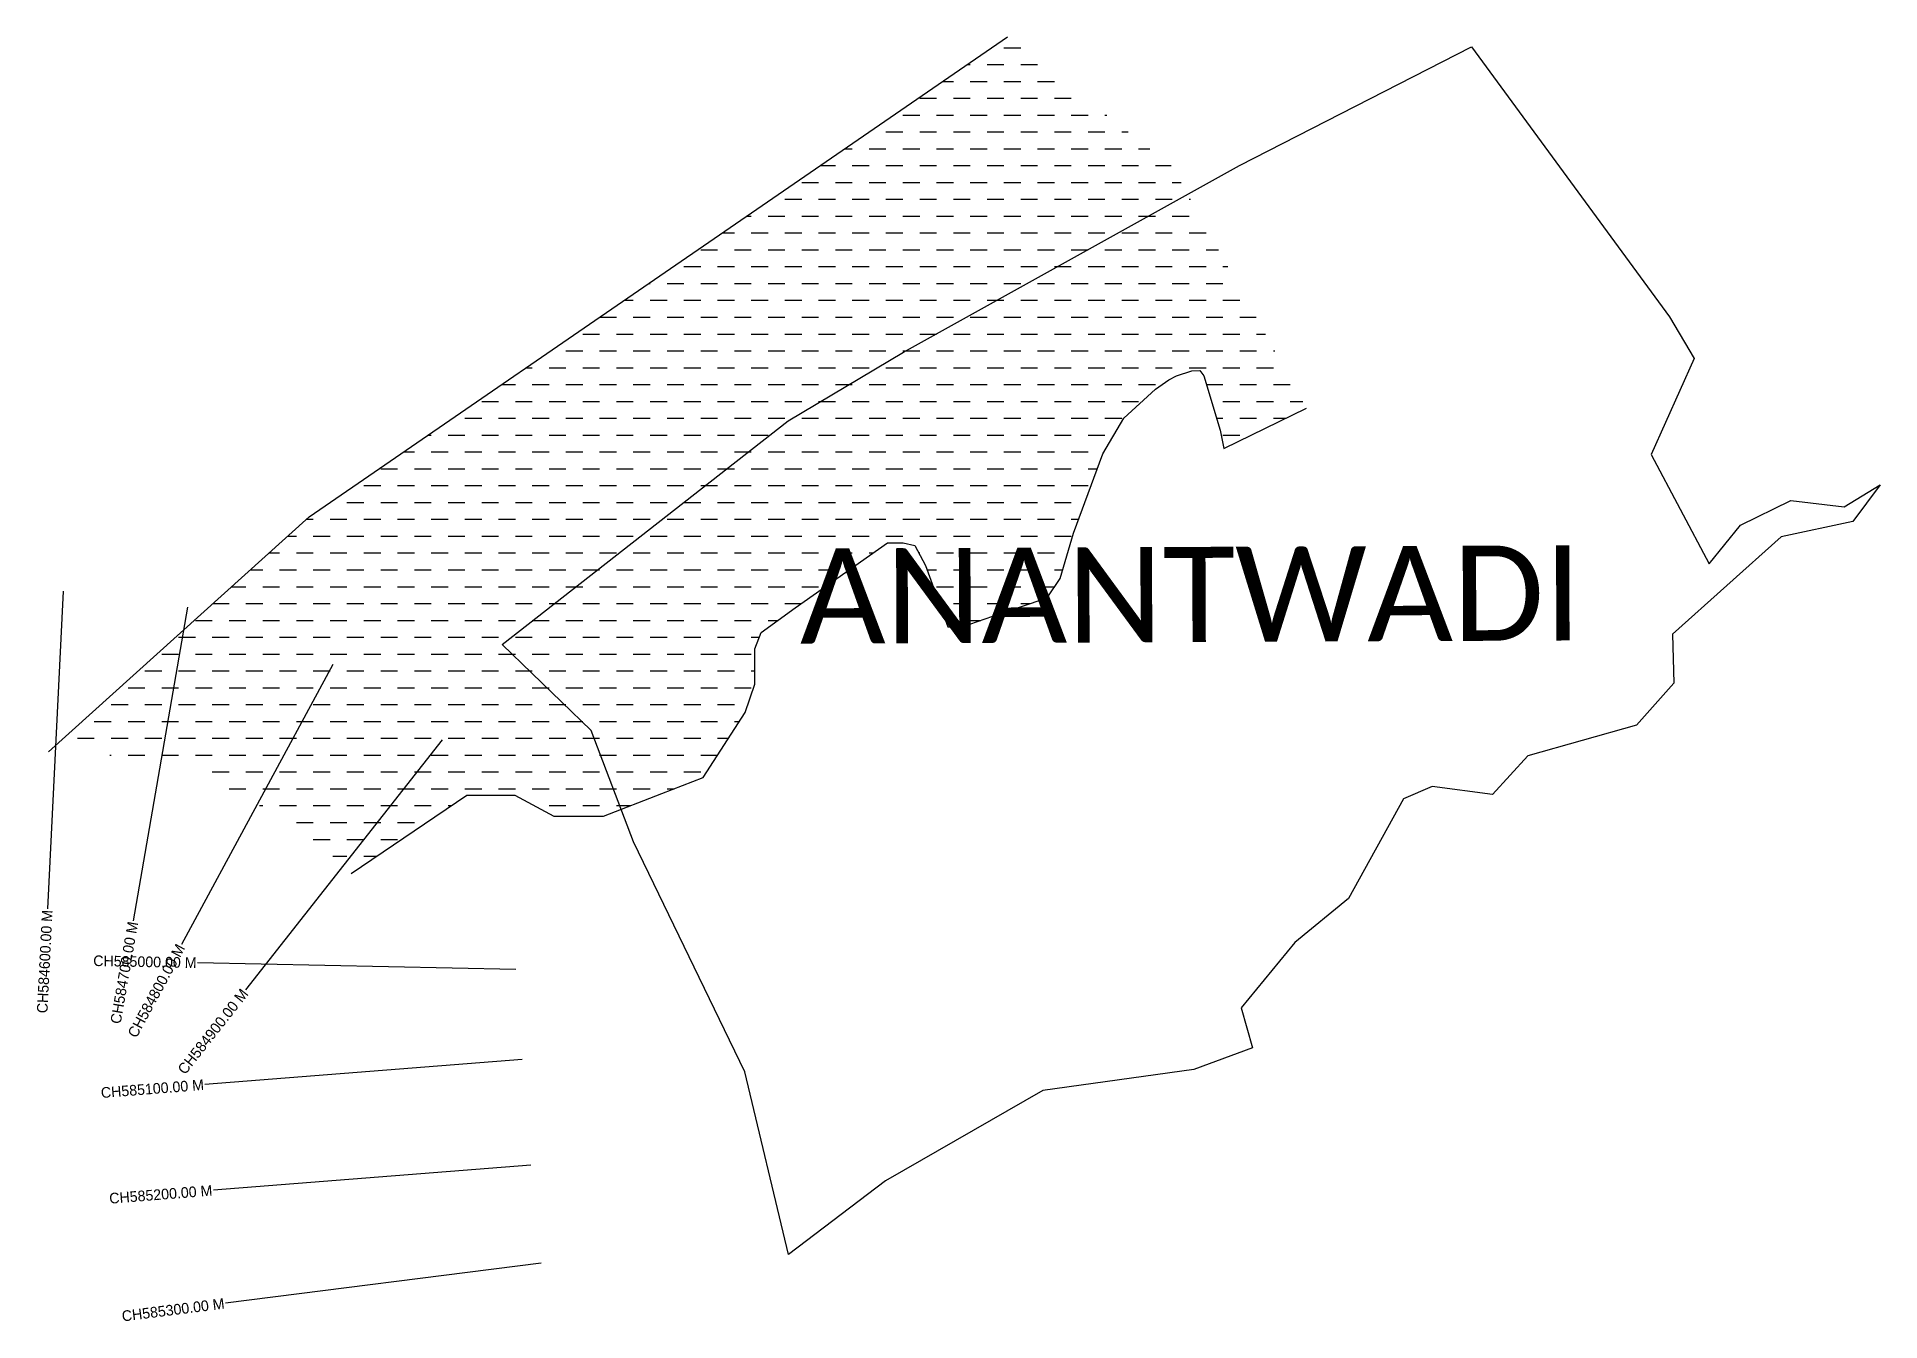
# Model space of a CAD drawing. Header units: metres. Extents: x 323843 to 325581, y 1838030 to 1839240.
import ezdxf
from ezdxf.enums import TextEntityAlignment as Align

# ---------------------------------------------------------------- set-up
doc = ezdxf.new("R2010")
doc.units = ezdxf.units.M
doc.header["$MEASUREMENT"] = 0
for name, color, linetype in [('CREEK', 132, 'Continuous'), ('CS', 134, 'Continuous'), ('CSMark', 6, 'Continuous'), ('village', 3, 'Continuous'), ('VILLAGE NAME', 250, 'Continuous')]:
    doc.layers.add(name, color=color, linetype=linetype)

msp = doc.modelspace()

# ---------------------------------------------------------------- hatches: boundary and pattern name
at = {"layer": 'CREEK'}
h = msp.add_hatch(dxfattribs=at)
h.set_pattern_fill('DASH', color=256, scale=5)
h.set_pattern_definition([(0, (0, 0), (15.875, 15.875), [15.875, -15.875])])
h.paths.add_polyline_path([(324932.1, 1838925.4), (324939.7, 1838925.6), (324943.3, 1838920.6), (324958.8, 1838869.4), (324962.3, 1838852.2), (325040.2, 1838890.1), (324913.6, 1839117.9), (324758.2, 1839240.1), (324496.9, 1839060.5), (324100, 1838787.8), (323856.4, 1838568.2), (323893.8, 1838566.3), (323990.1, 1838549.7), (324080.8, 1838500.7), (324137.2, 1838456.2), (324139.8, 1838451.7), (324248.8, 1838525.4), (324294.1, 1838525.4), (324330.6, 1838505.6), (324377.4, 1838505.6), (324432.4, 1838526.9), (324471.6, 1838542.1), (324511, 1838603.4), (324520.2, 1838629.9), (324520.2, 1838663.2), (324526.1, 1838678.7), (324558.1, 1838702.1), (324645.1, 1838763.2), (324660, 1838763.2), (324670.8, 1838760.6), (324680.9, 1838741.9), (324702.2, 1838684.2), (324715.5, 1838684.2), (324744.5, 1838694), (324795.7, 1838711.4), (324807.8, 1838729.7), (324820.6, 1838772.2), (324848.2, 1838847), (324867.9, 1838880.8), (324897.8, 1838907.9), (324910.3, 1838916.9), (324917.5, 1838920.6)])

# ---------------------------------------------------------------- linework, layer by layer
at = {"layer": 'CREEK', "flags": 128}
for points in [[(323854.4, 1838566.3), (324100, 1838787.8), (324496.9, 1839060.5), (324758.2, 1839240.1)], [(324139.8, 1838451.7), (324248.8, 1838525.4), (324294.1, 1838525.4), (324330.6, 1838505.6), (324377.4, 1838505.6), (324432.4, 1838526.9), (324471.6, 1838542.1), (324511, 1838603.4), (324520.2, 1838629.9), (324520.2, 1838663.2), (324526.1, 1838678.7), (324558.1, 1838702.1), (324645.1, 1838763.2), (324660, 1838763.2), (324670.8, 1838760.6), (324680.9, 1838741.9), (324702.2, 1838684.2), (324715.5, 1838684.2), (324744.5, 1838694), (324795.7, 1838711.4), (324807.8, 1838729.7), (324820.6, 1838772.2), (324848.2, 1838847), (324867.9, 1838880.8), (324897.8, 1838907.9), (324910.3, 1838916.9), (324917.5, 1838920.6), (324932.1, 1838925.4), (324939.7, 1838925.6), (324943.3, 1838920.6), (324958.8, 1838869.4), (324962.3, 1838852.2), (325040.2, 1838890.1)]]:
    msp.add_lwpolyline(points, dxfattribs=at)
at = {"layer": 'CS'}
for p, q in [((323868.4, 1838717.8), (323853.4, 1838418.2)), ((323985.4, 1838702.7), (323934.3, 1838407.1)), ((324122.4, 1838648.7), (323979.7, 1838384.8)), ((324225.6, 1838577.6), (324040.1, 1838341.8)), ((324294.9, 1838361.2), (323995, 1838367.4)), ((324301, 1838276.4), (324001.9, 1838252.7)), ((324308.9, 1838176.7), (324009.8, 1838153)), ((324318.9, 1838084.3), (324021.2, 1838046.7))]:
    msp.add_line(p, q, dxfattribs=at)
at = {"layer": 'village', "color": 3, "true_color": 0x00ff00}
msp.add_polyline3d([(325580.7, 1838817.9, 0), (325554.9, 1838783.2, 0), (325487.3, 1838768.9, 0), (325385, 1838677, 0), (325386.3, 1838631.1, 0), (325351, 1838591.5, 0), (325248.7, 1838562.4, 0), (325215.4, 1838526, 0), (325158.5, 1838533.5, 0), (325131.5, 1838521.8, 0), (325079.7, 1838427.9, 0), (325029.1, 1838386.7, 0), (324978.6, 1838325.1, 0), (324989.3, 1838287.3, 0), (324934, 1838266.7, 0), (324791.5, 1838247.2, 0), (324643.4, 1838162, 0), (324552, 1838092.6, 0), (324510.6, 1838264.7, 0), (324405.9, 1838481.5, 0), (324366, 1838586.2, 0), (324282.1, 1838667.5, 0), (324551.6, 1838878.2, 0), (324660.2, 1838942.9, 0), (324977.1, 1839118.7, 0), (325195.5, 1839230.6, 0), (325382.2, 1838976.2, 0), (325405.6, 1838936.8, 0), (325364.9, 1838846.6, 0), (325419.6, 1838743.5, 0), (325449.1, 1838779.9, 0), (325496.7, 1838803.1, 0), (325546.8, 1838797, 0)], close=True, dxfattribs=at)

# ---------------------------------------------------------------- texts
at = {"layer": 'CSMark'}
for s, rotation, p in [('CH584600.00 M', 87.1388, (323853.3, 1838417.2)), ('CH584700.00 M', 80.1851, (323934.1, 1838406.1)), ('CH584800.00 M', 61.6065, (323979.2, 1838383.9)), ('CH585000.00 M', 358.8061, (323994, 1838367.4)), ('CH584900.00 M', 51.8144, (324039.5, 1838341)), ('CH585100.00 M', 4.5267, (324000.9, 1838252.6)), ('CH585200.00 M', 4.5267, (324008.8, 1838153)), ('CH585300.00 M', 7.2031, (324020.2, 1838046.5))]:
    msp.add_text(s, height=10, rotation=rotation, dxfattribs=at).set_placement(p, align=Align.MIDDLE_RIGHT)
at = {"layer": 'VILLAGE NAME', "insert": (324562.3, 1838757.8), "char_height": 89.681, "attachment_point": 1, "rotation": 0.2435}
msp.add_mtext_dynamic_manual_height_columns('{\\fCalibri|b0|i0|c0|p34;ANANTWADI}', width=921.212, gutter_width=448.4, heights=[0], dxfattribs=at)

doc.saveas('drawing.dxf')
